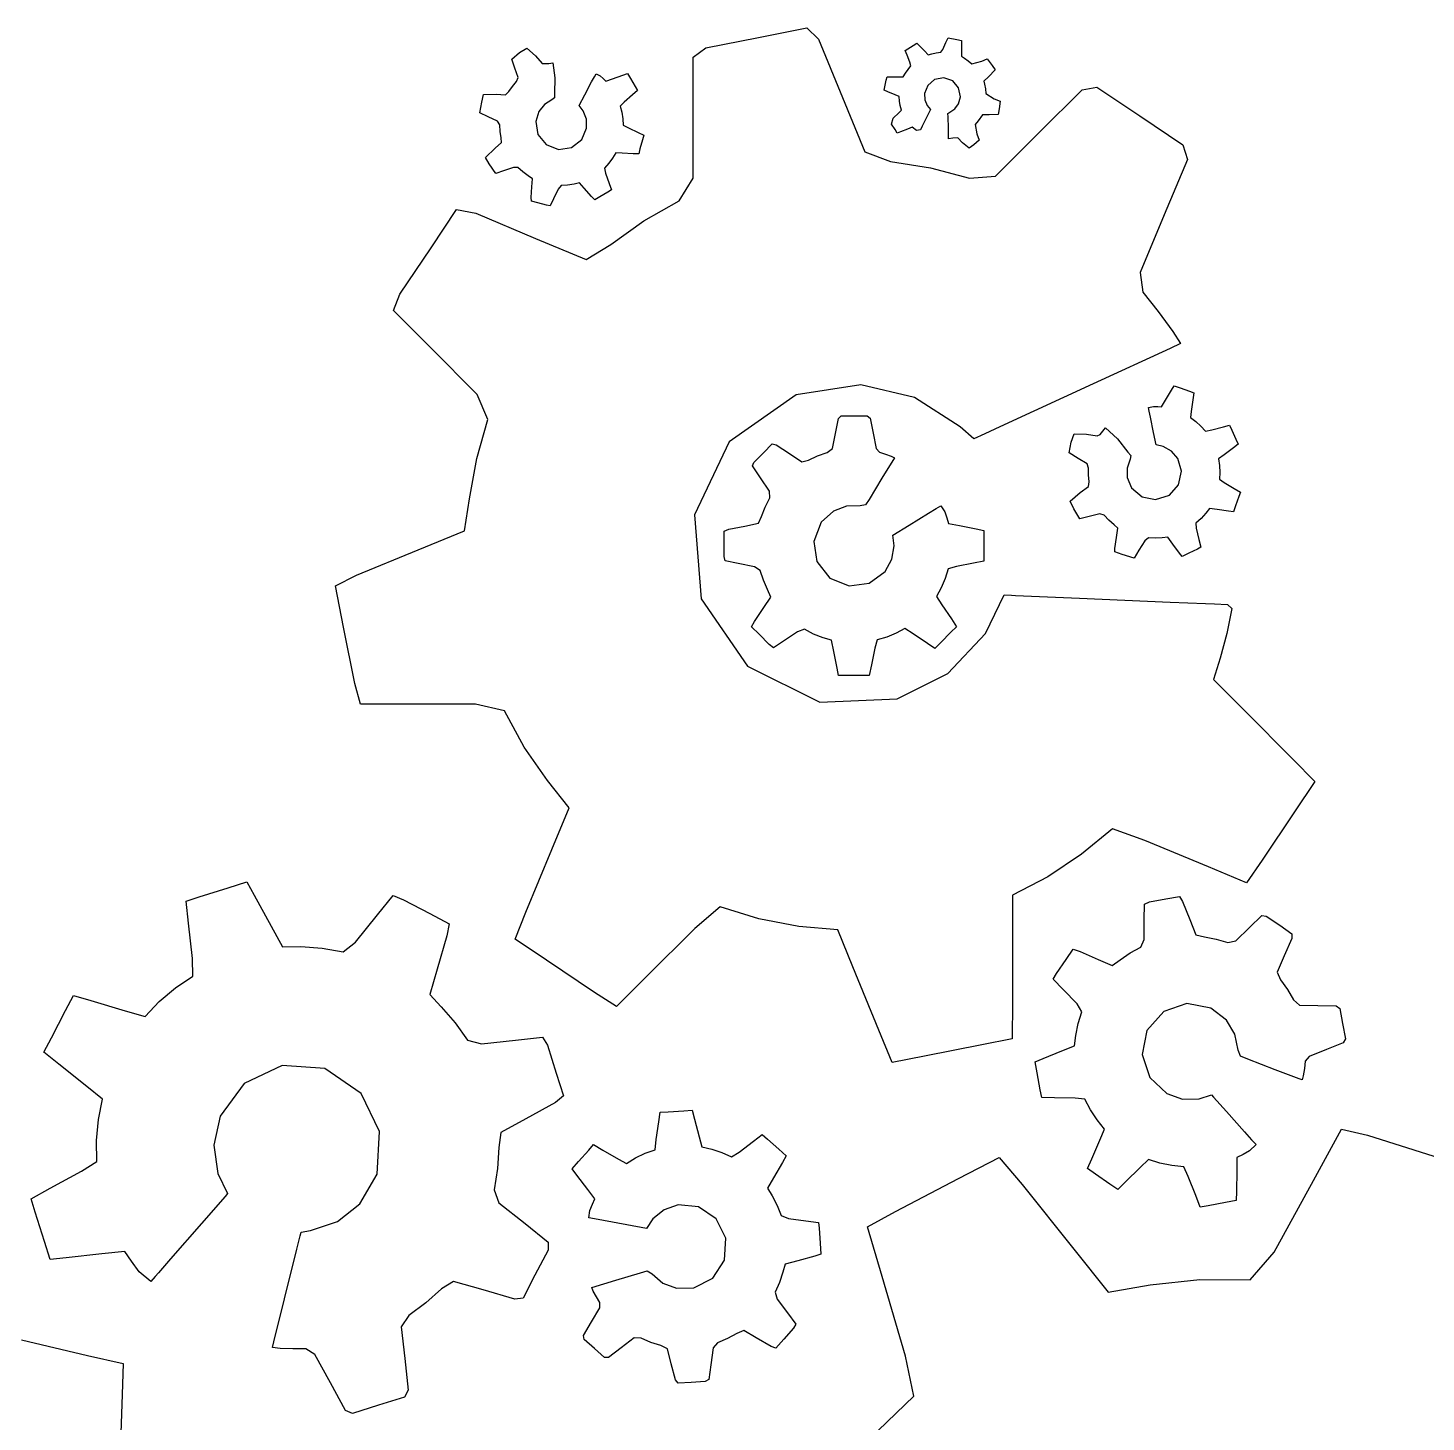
# Model space of a CAD drawing. Header units: metres. Extents: x 300 to 1036, y 0 to 304.
# Drawn here: x 599.19 to 610.06, y 218.82 to 229.66 of the extents above; entities that cross this region are included whole.
import ezdxf

# ---------------------------------------------------------------- set-up
doc = ezdxf.new("R2010")
doc.units = ezdxf.units.M

msp = doc.modelspace()

# ---------------------------------------------------------------- linework, layer by layer
at = {"layer": 'COMPONENT0'}
for p, q in [((604.459, 229.508), (604.871, 229.589)), ((604.871, 229.589), (605.247, 229.663)), ((605.247, 229.663), (605.337, 229.575)), ((606.328, 229.549), (606.345, 229.587)), ((606.345, 229.587), (606.413, 229.574)), ((602.95, 229.421), (603.011, 229.472)), ((603.011, 229.472), (603.067, 229.505)), ((603.067, 229.505), (603.135, 229.446)), ((604.363, 229.435), (604.459, 229.508)), ((605.337, 229.575), (605.523, 229.123)), ((606.012, 229.487), (606.074, 229.527)), ((606.026, 229.452), (606.012, 229.487)), ((606.074, 229.527), (606.102, 229.545)), ((606.102, 229.545), (606.12, 229.527)), ((606.12, 229.527), (606.161, 229.484)), ((606.161, 229.484), (606.189, 229.455)), ((606.218, 229.463), (606.253, 229.47)), ((606.253, 229.47), (606.289, 229.474)), ((606.289, 229.474), (606.305, 229.495)), ((606.305, 229.495), (606.328, 229.549)), ((606.413, 229.574), (606.449, 229.566)), ((606.449, 229.487), (606.448, 229.443)), ((606.449, 229.566), (606.449, 229.487)), ((602.975, 229.35), (602.95, 229.421)), ((603.135, 229.446), (603.186, 229.388)), ((603.186, 229.388), (603.24, 229.387)), ((603.24, 229.387), (603.27, 229.392)), ((603.27, 229.392), (603.286, 229.275)), ((604.363, 228.993), (604.363, 229.435)), ((606.047, 229.396), (606.026, 229.452)), ((606.033, 229.341), (606.056, 229.368)), ((606.056, 229.368), (606.047, 229.396)), ((606.189, 229.455), (606.218, 229.463)), ((606.448, 229.443), (606.472, 229.427)), ((606.472, 229.427), (606.502, 229.408)), ((606.502, 229.408), (606.529, 229.385)), ((606.529, 229.385), (606.607, 229.406)), ((606.607, 229.406), (606.65, 229.423)), ((606.65, 229.423), (606.688, 229.371)), ((606.688, 229.371), (606.71, 229.337)), ((603, 229.278), (602.975, 229.35)), ((602.988, 229.247), (603, 229.278)), ((603.286, 229.275), (603.284, 229.153)), ((603.572, 229.243), (603.593, 229.282)), ((603.593, 229.282), (603.606, 229.306)), ((603.606, 229.306), (603.638, 229.29)), ((603.638, 229.29), (603.662, 229.269)), ((603.662, 229.269), (603.683, 229.25)), ((603.683, 229.25), (603.735, 229.268)), ((603.735, 229.268), (603.815, 229.296)), ((603.815, 229.296), (603.852, 229.308)), ((603.852, 229.308), (603.875, 229.269)), ((603.875, 229.269), (603.911, 229.207)), ((605.853, 229.206), (605.864, 229.256)), ((605.864, 229.256), (605.871, 229.284)), ((605.871, 229.284), (605.901, 229.284)), ((605.901, 229.284), (605.961, 229.282)), ((605.961, 229.282), (605.996, 229.282)), ((605.996, 229.282), (606.013, 229.312)), ((606.013, 229.312), (606.033, 229.341)), ((606.24, 229.262), (606.186, 229.216)), ((606.311, 229.276), (606.24, 229.262)), ((606.381, 229.252), (606.311, 229.276)), ((606.427, 229.198), (606.381, 229.252)), ((606.659, 229.283), (606.624, 229.25)), ((606.71, 229.337), (606.659, 229.283)), ((602.717, 229.087), (602.732, 229.146)), ((602.732, 229.146), (602.829, 229.149)), ((602.829, 229.149), (602.903, 229.144)), ((602.903, 229.144), (602.927, 229.168)), ((602.927, 229.168), (602.956, 229.209)), ((602.956, 229.209), (602.988, 229.247)), ((603.284, 229.153), (603.283, 229.12)), ((603.475, 229.061), (603.519, 229.144)), ((603.519, 229.144), (603.572, 229.243)), ((603.89, 229.143), (603.826, 229.086)), ((603.928, 229.177), (603.89, 229.143)), ((603.911, 229.207), (603.928, 229.177)), ((605.848, 229.179), (605.853, 229.206)), ((605.877, 229.166), (605.848, 229.179)), ((605.932, 229.142), (605.877, 229.166)), ((606.186, 229.216), (606.162, 229.153)), ((606.162, 229.153), (606.164, 229.103)), ((606.442, 229.128), (606.427, 229.198)), ((606.624, 229.25), (606.627, 229.225)), ((606.627, 229.225), (606.635, 229.19)), ((606.635, 229.19), (606.639, 229.154)), ((606.639, 229.154), (606.704, 229.113)), ((607.052, 228.849), (607.387, 229.183)), ((607.387, 229.183), (607.502, 229.202)), ((607.502, 229.202), (607.835, 228.979)), ((602.703, 229.003), (602.717, 229.087)), ((603.205, 229.067), (603.162, 229.014)), ((603.262, 229.103), (603.205, 229.067)), ((603.283, 229.12), (603.262, 229.103)), ((603.507, 229.019), (603.475, 229.061)), ((603.826, 229.086), (603.795, 229.056)), ((603.795, 229.056), (603.807, 229.007)), ((605.523, 229.123), (605.698, 228.699)), ((605.963, 229.129), (605.932, 229.142)), ((605.966, 229.094), (605.963, 229.129)), ((605.972, 229.059), (605.966, 229.094)), ((605.982, 229.025), (605.972, 229.059)), ((606.164, 229.103), (606.183, 229.059)), ((606.183, 229.059), (606.208, 229.03)), ((606.344, 228.997), (606.398, 229.034)), ((606.398, 229.034), (606.427, 229.073)), ((606.427, 229.073), (606.442, 229.128)), ((606.704, 229.113), (606.749, 229.093)), ((606.749, 229.093), (606.742, 229.033)), ((602.767, 228.972), (602.703, 229.003)), ((602.839, 228.938), (602.767, 228.972)), ((602.857, 228.91), (602.839, 228.938)), ((603.162, 229.014), (603.137, 228.936)), ((603.137, 228.936), (603.154, 228.835)), ((603.532, 228.955), (603.507, 229.019)), ((603.533, 228.885), (603.532, 228.955)), ((603.807, 229.007), (603.814, 228.957)), ((603.814, 228.957), (603.816, 228.908)), ((604.362, 228.495), (604.363, 228.993)), ((605.904, 228.916), (605.918, 228.961)), ((605.918, 228.961), (605.961, 229.003)), ((605.961, 229.003), (605.982, 229.025)), ((606.179, 228.971), (606.144, 228.899)), ((606.208, 229.03), (606.179, 228.971)), ((606.345, 228.971), (606.344, 228.997)), ((606.347, 228.885), (606.345, 228.971)), ((606.578, 228.94), (606.556, 228.913)), ((606.613, 228.988), (606.578, 228.94)), ((606.665, 228.987), (606.613, 228.988)), ((606.733, 228.991), (606.665, 228.987)), ((606.742, 229.033), (606.733, 228.991)), ((607.835, 228.979), (608.172, 228.753)), ((602.86, 228.859), (602.857, 228.91)), ((602.869, 228.809), (602.86, 228.859)), ((603.154, 228.835), (603.217, 228.757)), ((603.495, 228.796), (603.533, 228.885)), ((603.816, 228.908), (603.859, 228.887)), ((603.859, 228.887), (603.935, 228.85)), ((603.935, 228.85), (603.977, 228.83)), ((603.977, 228.83), (603.967, 228.792)), ((605.932, 228.873), (605.904, 228.916)), ((605.949, 228.846), (605.932, 228.873)), ((605.974, 228.855), (605.949, 228.846)), ((606.03, 228.877), (605.974, 228.855)), ((606.066, 228.892), (606.03, 228.877)), ((606.099, 228.865), (606.066, 228.892)), ((606.131, 228.872), (606.099, 228.865)), ((606.144, 228.899), (606.131, 228.872)), ((606.348, 228.801), (606.347, 228.885)), ((606.556, 228.913), (606.568, 228.841)), ((606.568, 228.841), (606.587, 228.791)), ((606.714, 228.511), (607.052, 228.849)), ((602.746, 228.655), (602.821, 228.728)), ((602.821, 228.728), (602.872, 228.773)), ((602.872, 228.773), (602.869, 228.809)), ((603.217, 228.757), (603.315, 228.719)), ((603.315, 228.719), (603.416, 228.734)), ((603.416, 228.734), (603.495, 228.796)), ((603.948, 228.722), (603.938, 228.683)), ((603.967, 228.792), (603.948, 228.722)), ((606.382, 228.807), (606.348, 228.801)), ((606.42, 228.808), (606.382, 228.807)), ((606.458, 228.769), (606.42, 228.808)), ((606.508, 228.729), (606.458, 228.769)), ((606.546, 228.754), (606.508, 228.729)), ((606.587, 228.791), (606.546, 228.754)), ((608.172, 228.753), (608.206, 228.641)), ((602.775, 228.606), (602.746, 228.655)), ((602.826, 228.53), (602.775, 228.606)), ((603.705, 228.611), (603.671, 228.574)), ((603.735, 228.651), (603.705, 228.611)), ((603.76, 228.693), (603.735, 228.651)), ((603.81, 228.69), (603.76, 228.693)), ((603.895, 228.685), (603.81, 228.69)), ((603.938, 228.683), (603.895, 228.685)), ((605.698, 228.699), (605.898, 228.624)), ((605.898, 228.624), (606.209, 228.576)), ((608.206, 228.641), (608.026, 228.21)), ((602.887, 228.551), (602.826, 228.53)), ((602.964, 228.578), (602.887, 228.551)), ((602.999, 228.577), (602.964, 228.578)), ((603.036, 228.543), (602.999, 228.577)), ((603.078, 228.513), (603.036, 228.543)), ((603.111, 228.491), (603.078, 228.513)), ((603.107, 228.428), (603.111, 228.491)), ((603.671, 228.574), (603.681, 228.534)), ((603.681, 228.534), (603.709, 228.454)), ((604.254, 228.32), (604.362, 228.495)), ((606.209, 228.576), (606.511, 228.496)), ((606.511, 228.496), (606.714, 228.511)), ((603.102, 228.345), (603.107, 228.428)), ((603.311, 228.409), (603.275, 228.333)), ((603.334, 228.438), (603.311, 228.409)), ((603.385, 228.44), (603.334, 228.438)), ((603.435, 228.448), (603.385, 228.44)), ((603.478, 228.458), (603.435, 228.448)), ((603.515, 228.416), (603.478, 228.458)), ((603.571, 228.353), (603.515, 228.416)), ((603.698, 228.387), (603.636, 228.35)), ((603.726, 228.404), (603.698, 228.387)), ((603.709, 228.454), (603.726, 228.404)), ((603.103, 228.316), (603.102, 228.345)), ((603.153, 228.303), (603.103, 228.316)), ((603.222, 228.285), (603.153, 228.303)), ((603.249, 228.28), (603.222, 228.285)), ((603.275, 228.333), (603.249, 228.28)), ((603.596, 228.326), (603.571, 228.353)), ((603.636, 228.35), (603.596, 228.326)), ((603.978, 228.163), (604.254, 228.32)), ((602.323, 227.954), (602.522, 228.251)), ((602.522, 228.251), (602.67, 228.222)), ((602.67, 228.222), (603.136, 228.027)), ((608.026, 228.21), (607.839, 227.762)), ((603.722, 227.98), (603.978, 228.163)), ((602.081, 227.594), (602.323, 227.954)), ((603.136, 228.027), (603.53, 227.863)), ((603.53, 227.863), (603.722, 227.98)), ((607.839, 227.762), (607.859, 227.608)), ((602.031, 227.465), (602.081, 227.594)), ((607.859, 227.608), (607.98, 227.459)), ((602.32, 227.175), (602.031, 227.465)), ((607.98, 227.459), (608.092, 227.302)), ((608.092, 227.302), (608.152, 227.208)), ((608.152, 227.208), (608.073, 227.171)), ((602.681, 226.813), (602.32, 227.175)), ((608.073, 227.171), (607.473, 226.895)), ((605.667, 226.888), (605.163, 226.811)), ((606.084, 226.79), (605.667, 226.888)), ((607.473, 226.895), (606.782, 226.577)), ((608.083, 226.846), (608.104, 226.88)), ((608.104, 226.88), (608.15, 226.864)), ((608.15, 226.864), (608.223, 226.838)), ((602.765, 226.618), (602.681, 226.813)), ((605.163, 226.811), (604.643, 226.445)), ((606.439, 226.562), (606.084, 226.79)), ((608.005, 226.717), (608.035, 226.768)), ((608.035, 226.768), (608.083, 226.846)), ((608.223, 226.838), (608.257, 226.825)), ((608.248, 226.771), (608.235, 226.68)), ((608.257, 226.825), (608.248, 226.771)), ((605.492, 226.627), (605.513, 226.647)), ((605.513, 226.647), (605.614, 226.647)), ((605.614, 226.647), (605.716, 226.647)), ((605.716, 226.647), (605.739, 226.628)), ((607.904, 226.711), (607.942, 226.72)), ((607.909, 226.682), (607.904, 226.711)), ((607.919, 226.636), (607.909, 226.682)), ((607.942, 226.72), (607.975, 226.719)), ((607.975, 226.719), (608.005, 226.717)), ((608.235, 226.68), (608.23, 226.635)), ((602.678, 226.315), (602.765, 226.618)), ((605.469, 226.51), (605.492, 226.627)), ((605.739, 226.628), (605.761, 226.513)), ((606.544, 226.467), (606.439, 226.562)), ((606.782, 226.577), (606.597, 226.491)), ((607.548, 226.528), (607.569, 226.553)), ((607.569, 226.553), (607.662, 226.467)), ((607.943, 226.518), (607.919, 226.636)), ((608.23, 226.635), (608.273, 226.603)), ((608.273, 226.603), (608.312, 226.567)), ((608.312, 226.567), (608.348, 226.527)), ((608.348, 226.527), (608.397, 226.539)), ((608.397, 226.539), (608.486, 226.561)), ((608.486, 226.561), (608.533, 226.573)), ((608.533, 226.573), (608.551, 226.535)), ((608.551, 226.535), (608.584, 226.465)), ((604.643, 226.445), (604.373, 225.877)), ((604.909, 226.36), (604.977, 226.428)), ((604.977, 226.428), (605.008, 226.422)), ((605.445, 226.392), (605.469, 226.51)), ((605.761, 226.513), (605.785, 226.393)), ((606.573, 226.48), (606.544, 226.467)), ((606.597, 226.491), (606.573, 226.48)), ((607.286, 226.358), (607.302, 226.441)), ((607.302, 226.441), (607.326, 226.506)), ((607.326, 226.506), (607.422, 226.504)), ((607.422, 226.504), (607.504, 226.492)), ((607.504, 226.492), (607.528, 226.501)), ((607.528, 226.501), (607.548, 226.528)), ((607.662, 226.467), (607.744, 226.365)), ((607.963, 226.42), (607.943, 226.518)), ((608.602, 226.426), (608.564, 226.398)), ((608.584, 226.465), (608.602, 226.426)), ((602.623, 226.002), (602.678, 226.315)), ((604.834, 226.285), (604.909, 226.36)), ((605.008, 226.422), (605.11, 226.354)), ((605.11, 226.354), (605.206, 226.289)), ((605.258, 226.302), (605.33, 226.335)), ((605.33, 226.335), (605.405, 226.361)), ((605.405, 226.361), (605.445, 226.392)), ((605.785, 226.393), (605.811, 226.363)), ((605.811, 226.363), (605.857, 226.349)), ((605.928, 226.321), (605.83, 226.161)), ((605.857, 226.349), (605.902, 226.332)), ((605.902, 226.332), (605.928, 226.321)), ((607.356, 226.316), (607.286, 226.358)), ((607.426, 226.274), (607.356, 226.316)), ((607.744, 226.365), (607.765, 226.338)), ((607.765, 226.338), (607.76, 226.309)), ((608.019, 226.408), (607.963, 226.42)), ((608.082, 226.372), (608.019, 226.408)), ((608.131, 226.315), (608.082, 226.372)), ((608.161, 226.216), (608.131, 226.315)), ((608.491, 226.344), (608.449, 226.313)), ((608.564, 226.398), (608.491, 226.344)), ((604.824, 226.257), (604.834, 226.285)), ((604.886, 226.164), (604.824, 226.257)), ((605.206, 226.289), (605.258, 226.302)), ((607.437, 226.241), (607.426, 226.274)), ((607.436, 226.188), (607.437, 226.241)), ((607.76, 226.309), (607.737, 226.241)), ((607.737, 226.241), (607.738, 226.168)), ((608.138, 226.111), (608.161, 226.216)), ((608.449, 226.313), (608.457, 226.261)), ((608.457, 226.261), (608.459, 226.207)), ((608.459, 226.207), (608.457, 226.154)), ((604.955, 226.06), (604.886, 226.164)), ((605.83, 226.161), (605.73, 225.997)), ((607.373, 226.051), (607.437, 226.098)), ((607.441, 226.134), (607.436, 226.188)), ((607.437, 226.098), (607.441, 226.134)), ((607.738, 226.168), (607.772, 226.087)), ((608.066, 226.03), (608.138, 226.111)), ((608.457, 226.154), (608.493, 226.128)), ((608.493, 226.128), (608.57, 226.081)), ((602.584, 225.753), (602.623, 226.002)), ((604.921, 225.937), (604.957, 226.008)), ((604.957, 226.008), (604.955, 226.06)), ((605.73, 225.997), (605.703, 225.954)), ((607.295, 225.983), (607.373, 226.051)), ((607.772, 226.087), (607.854, 226.016)), ((607.854, 226.016), (607.959, 225.995)), ((607.959, 225.995), (608.066, 226.03)), ((608.57, 226.081), (608.619, 226.052)), ((608.607, 226.019), (608.581, 225.946)), ((608.619, 226.052), (608.607, 226.019)), ((604.893, 225.863), (604.921, 225.937)), ((605.453, 225.906), (605.358, 225.82)), ((605.554, 225.944), (605.453, 225.906)), ((605.66, 225.946), (605.554, 225.944)), ((605.703, 225.954), (605.66, 225.946)), ((606.041, 225.797), (606.192, 225.889)), ((606.192, 225.889), (606.252, 225.925)), ((606.252, 225.925), (606.288, 225.948)), ((606.288, 225.948), (606.319, 225.9)), ((606.319, 225.9), (606.335, 225.853)), ((607.323, 225.924), (607.295, 225.983)), ((607.369, 225.846), (607.323, 225.924)), ((607.526, 225.885), (607.443, 225.864)), ((607.559, 225.874), (607.526, 225.885)), ((608.349, 225.89), (608.314, 225.849)), ((608.377, 225.927), (608.349, 225.89)), ((608.437, 225.918), (608.377, 225.927)), ((608.526, 225.905), (608.437, 225.918)), ((608.564, 225.9), (608.526, 225.905)), ((608.581, 225.946), (608.564, 225.9)), ((604.373, 225.877), (604.423, 225.224)), ((604.639, 225.766), (604.764, 225.79)), ((604.764, 225.79), (604.87, 225.811)), ((604.87, 225.811), (604.893, 225.863)), ((605.358, 225.82), (605.301, 225.67)), ((605.915, 225.72), (606.041, 225.797)), ((606.335, 225.853), (606.348, 225.81)), ((606.348, 225.81), (606.433, 225.793)), ((606.433, 225.793), (606.564, 225.767)), ((607.443, 225.864), (607.369, 225.846)), ((607.596, 225.835), (607.559, 225.874)), ((607.637, 225.8), (607.596, 225.835)), ((607.665, 225.773), (607.637, 225.8)), ((607.654, 225.701), (607.665, 225.773)), ((608.314, 225.849), (608.273, 225.812)), ((608.273, 225.812), (608.274, 225.773)), ((608.274, 225.773), (608.296, 225.686)), ((602.223, 225.604), (602.584, 225.753)), ((604.604, 225.751), (604.639, 225.766)), ((604.604, 225.662), (604.604, 225.751)), ((605.301, 225.67), (605.324, 225.514)), ((605.926, 225.637), (605.915, 225.72)), ((606.564, 225.767), (606.623, 225.754)), ((606.623, 225.754), (606.623, 225.683)), ((606.623, 225.683), (606.623, 225.569)), ((607.641, 225.615), (607.654, 225.701)), ((607.874, 225.675), (607.829, 225.601)), ((607.903, 225.697), (607.874, 225.675)), ((607.957, 225.696), (607.903, 225.697)), ((608.011, 225.699), (607.957, 225.696)), ((608.054, 225.703), (608.011, 225.699)), ((608.093, 225.649), (608.054, 225.703)), ((608.296, 225.686), (608.311, 225.625)), ((601.744, 225.408), (602.223, 225.604)), ((604.604, 225.552), (604.604, 225.662)), ((605.908, 225.531), (605.926, 225.637)), ((606.623, 225.569), (606.623, 225.516)), ((607.642, 225.59), (607.641, 225.615)), ((607.699, 225.569), (607.642, 225.59)), ((607.793, 225.541), (607.699, 225.569)), ((607.829, 225.601), (607.793, 225.541)), ((608.146, 225.578), (608.093, 225.649)), ((608.166, 225.554), (608.146, 225.578)), ((608.217, 225.578), (608.166, 225.554)), ((608.286, 225.61), (608.217, 225.578)), ((608.311, 225.625), (608.286, 225.61)), ((604.611, 225.518), (604.604, 225.552)), ((604.712, 225.498), (604.611, 225.518)), ((604.838, 225.473), (604.712, 225.498)), ((604.883, 225.444), (604.838, 225.473)), ((605.324, 225.514), (605.426, 225.384)), ((605.854, 225.435), (605.908, 225.531)), ((606.345, 225.457), (606.323, 225.382)), ((606.411, 225.474), (606.345, 225.457)), ((606.543, 225.5), (606.411, 225.474)), ((606.623, 225.516), (606.543, 225.5)), ((601.58, 225.324), (601.744, 225.408)), ((604.908, 225.368), (604.883, 225.444)), ((604.94, 225.295), (604.908, 225.368)), ((605.426, 225.384), (605.574, 225.325)), ((605.574, 225.325), (605.731, 225.345)), ((605.731, 225.345), (605.854, 225.435)), ((606.323, 225.382), (606.292, 225.309)), ((601.643, 225.003), (601.58, 225.324)), ((604.912, 225.156), (604.967, 225.237)), ((604.967, 225.237), (604.94, 225.295)), ((606.292, 225.309), (606.255, 225.241)), ((606.255, 225.241), (606.297, 225.178)), ((606.636, 224.955), (606.782, 225.254)), ((606.782, 225.254), (606.837, 225.252)), ((606.837, 225.252), (606.868, 225.25)), ((606.868, 225.25), (607.368, 225.229)), ((607.368, 225.229), (608.072, 225.199)), ((604.423, 225.224), (604.784, 224.699)), ((604.839, 225.048), (604.912, 225.156)), ((606.297, 225.178), (606.371, 225.067)), ((608.072, 225.199), (608.347, 225.187)), ((608.347, 225.187), (608.416, 225.184)), ((608.416, 225.184), (608.517, 225.18)), ((608.553, 225.148), (608.513, 224.954)), ((608.517, 225.18), (608.553, 225.148)), ((604.816, 225.007), (604.839, 225.048)), ((606.371, 225.067), (606.411, 225.007)), ((601.729, 224.566), (601.643, 225.003)), ((604.874, 224.949), (604.816, 225.007)), ((604.954, 224.869), (604.874, 224.949)), ((605.173, 224.967), (605.064, 224.894)), ((605.227, 224.988), (605.173, 224.967)), ((605.299, 224.95), (605.227, 224.988)), ((605.373, 224.921), (605.299, 224.95)), ((605.438, 224.901), (605.373, 224.921)), ((605.792, 224.904), (605.774, 224.841)), ((605.868, 224.926), (605.792, 224.904)), ((605.941, 224.957), (605.868, 224.926)), ((606.009, 224.994), (605.941, 224.957)), ((606.073, 224.951), (606.009, 224.994)), ((606.184, 224.876), (606.073, 224.951)), ((606.367, 224.964), (606.287, 224.883)), ((606.343, 224.644), (606.636, 224.955)), ((606.411, 225.007), (606.367, 224.964)), ((608.513, 224.954), (608.461, 224.763)), ((604.986, 224.842), (604.954, 224.869)), ((605.064, 224.894), (604.986, 224.842)), ((605.455, 224.814), (605.438, 224.901)), ((605.481, 224.684), (605.455, 224.814)), ((605.774, 224.841), (605.748, 224.71)), ((606.241, 224.838), (606.184, 224.876)), ((606.287, 224.883), (606.241, 224.838)), ((604.784, 224.699), (605.347, 224.421)), ((605.493, 224.628), (605.481, 224.684)), ((605.748, 224.71), (605.732, 224.628)), ((608.461, 224.763), (608.409, 224.596)), ((605.567, 224.628), (605.493, 224.628)), ((605.68, 224.628), (605.567, 224.628)), ((605.732, 224.628), (605.68, 224.628)), ((605.949, 224.447), (606.343, 224.644)), ((608.409, 224.596), (608.653, 224.352)), ((601.775, 224.405), (601.729, 224.566)), ((602.146, 224.405), (601.775, 224.405)), ((602.668, 224.404), (602.146, 224.405)), ((602.894, 224.353), (602.668, 224.404)), ((605.347, 224.421), (605.949, 224.447)), ((603.047, 224.071), (602.894, 224.353)), ((608.653, 224.352), (609.03, 223.974)), ((603.228, 223.81), (603.047, 224.071)), ((609.03, 223.974), (609.197, 223.802)), ((603.398, 223.599), (603.228, 223.81)), ((609.197, 223.802), (609.039, 223.567)), ((603.262, 223.274), (603.398, 223.599)), ((609.039, 223.567), (608.787, 223.191)), ((607.623, 223.436), (607.382, 223.237)), ((607.876, 223.345), (607.623, 223.436)), ((603.06, 222.788), (603.262, 223.274)), ((608.37, 223.139), (607.876, 223.345)), ((607.382, 223.237), (607.12, 223.063)), ((608.787, 223.191), (608.667, 223.016)), ((607.12, 223.063), (606.846, 222.919)), ((608.667, 223.016), (608.37, 223.139)), ((600.519, 222.906), (600.744, 222.977)), ((600.744, 222.977), (600.889, 223.023)), ((600.889, 223.023), (600.948, 222.92)), ((600.418, 222.872), (600.519, 222.906)), ((600.437, 222.701), (600.418, 222.872)), ((600.948, 222.92), (601.08, 222.679)), ((601.906, 222.766), (602.027, 222.917)), ((602.027, 222.917), (602.108, 222.883)), ((602.108, 222.883), (602.314, 222.776)), ((606.846, 222.919), (606.845, 222.621)), ((607.871, 222.728), (607.873, 222.85)), ((607.873, 222.85), (607.911, 222.867)), ((607.911, 222.867), (608.039, 222.89)), ((608.039, 222.89), (608.145, 222.909)), ((608.145, 222.909), (608.169, 222.871)), ((608.169, 222.871), (608.225, 222.731)), ((601.735, 222.553), (601.906, 222.766)), ((602.314, 222.776), (602.465, 222.697)), ((602.977, 222.578), (603.06, 222.788)), ((604.573, 222.828), (604.375, 222.661)), ((604.873, 222.736), (604.573, 222.828)), ((605.184, 222.676), (604.873, 222.736)), ((607.869, 222.574), (607.871, 222.728)), ((608.225, 222.731), (608.272, 222.611)), ((608.689, 222.669), (608.785, 222.762)), ((608.785, 222.762), (608.82, 222.756)), ((608.82, 222.756), (608.924, 222.685)), ((600.467, 222.426), (600.437, 222.701)), ((601.08, 222.679), (601.168, 222.518)), ((602.465, 222.697), (602.446, 222.603)), ((604.375, 222.661), (604, 222.287)), ((605.487, 222.649), (605.184, 222.676)), ((605.604, 222.363), (605.487, 222.649)), ((606.845, 222.621), (606.845, 222.087)), ((608.582, 222.565), (608.689, 222.669)), ((608.924, 222.685), (609.018, 222.619)), ((609.018, 222.619), (609.018, 222.582)), ((601.168, 222.518), (601.31, 222.519)), ((601.31, 222.519), (601.475, 222.507)), ((601.64, 222.478), (601.735, 222.553)), ((602.446, 222.603), (602.37, 222.343)), ((603.22, 222.415), (602.977, 222.578)), ((607.761, 222.471), (607.844, 222.515)), ((607.844, 222.515), (607.869, 222.574)), ((608.272, 222.611), (608.338, 222.595)), ((608.338, 222.595), (608.431, 222.578)), ((608.431, 222.578), (608.522, 222.552)), ((608.522, 222.552), (608.582, 222.565)), ((609.018, 222.582), (608.96, 222.447)), ((600.471, 222.29), (600.467, 222.426)), ((601.475, 222.507), (601.64, 222.478)), ((603.595, 222.163), (603.22, 222.415)), ((607.187, 222.309), (607.263, 222.419)), ((607.263, 222.419), (607.318, 222.499)), ((607.318, 222.499), (607.371, 222.481)), ((607.371, 222.481), (607.513, 222.42)), ((607.513, 222.42), (607.621, 222.373)), ((607.621, 222.373), (607.683, 222.417)), ((607.683, 222.417), (607.761, 222.471)), ((608.96, 222.447), (608.905, 222.321)), ((602.37, 222.343), (602.313, 222.147)), ((605.807, 221.87), (605.604, 222.363)), ((607.162, 222.265), (607.187, 222.309)), ((608.905, 222.321), (608.931, 222.262)), ((600.209, 222.091), (600.335, 222.198)), ((600.335, 222.198), (600.471, 222.29)), ((604, 222.287), (603.766, 222.053)), ((607.24, 222.185), (607.162, 222.265)), ((607.349, 222.073), (607.24, 222.185)), ((608.931, 222.262), (608.986, 222.185)), ((608.986, 222.185), (609.032, 222.104)), ((599.479, 222.022), (599.541, 222.139)), ((599.541, 222.139), (599.677, 222.099)), ((599.677, 222.099), (599.944, 222.021)), ((600.099, 221.976), (600.209, 222.091)), ((602.313, 222.147), (602.401, 222.05)), ((603.766, 222.053), (603.595, 222.163)), ((606.845, 222.087), (606.844, 221.802)), ((608.201, 222.076), (608.022, 222.015)), ((608.388, 222.041), (608.201, 222.076)), ((609.032, 222.104), (609.078, 222.063)), ((599.37, 221.811), (599.479, 222.022)), ((599.944, 222.021), (600.099, 221.976)), ((602.401, 222.05), (602.511, 221.926)), ((607.385, 222.013), (607.349, 222.073)), ((607.357, 221.922), (607.385, 222.013)), ((608.022, 222.015), (607.892, 221.867)), ((608.51, 221.948), (608.388, 222.041)), ((609.078, 222.063), (609.222, 222.061)), ((609.222, 222.061), (609.363, 222.059)), ((609.363, 222.059), (609.391, 222.039)), ((609.391, 222.039), (609.413, 221.92)), ((602.511, 221.926), (602.607, 221.791)), ((605.911, 221.618), (605.807, 221.87)), ((607.338, 221.828), (607.357, 221.922)), ((607.892, 221.867), (607.855, 221.68)), ((608.576, 221.839), (608.51, 221.948)), ((609.413, 221.92), (609.435, 221.801)), ((599.311, 221.698), (599.37, 221.811)), ((602.607, 221.791), (602.714, 221.762)), ((602.714, 221.762), (602.979, 221.791)), ((602.979, 221.791), (603.191, 221.815)), ((603.191, 221.815), (603.228, 221.752)), ((603.228, 221.752), (603.296, 221.536)), ((606.606, 221.755), (606.16, 221.667)), ((606.844, 221.802), (606.606, 221.755)), ((607.23, 221.709), (607.328, 221.747)), ((607.328, 221.747), (607.338, 221.828)), ((608.602, 221.714), (608.576, 221.839)), ((609.418, 221.77), (609.288, 221.718)), ((609.435, 221.801), (609.418, 221.77)), ((599.427, 221.605), (599.311, 221.698)), ((606.16, 221.667), (605.911, 221.618)), ((607.021, 221.624), (607.084, 221.65)), ((607.084, 221.65), (607.23, 221.709)), ((607.855, 221.68), (607.913, 221.501)), ((608.62, 221.666), (608.602, 221.714)), ((608.677, 221.644), (608.62, 221.666)), ((608.89, 221.562), (608.677, 221.644)), ((609.153, 221.665), (609.123, 221.628)), ((609.288, 221.718), (609.153, 221.665)), ((599.645, 221.431), (599.427, 221.605)), ((601.165, 221.594), (600.868, 221.454)), ((601.497, 221.57), (601.165, 221.594)), ((601.78, 221.377), (601.497, 221.57)), ((603.296, 221.536), (603.352, 221.358)), ((607.037, 221.538), (607.021, 221.624)), ((607.061, 221.405), (607.037, 221.538)), ((609.075, 221.491), (608.89, 221.562)), ((609.117, 221.571), (609.107, 221.514)), ((609.123, 221.628), (609.117, 221.571)), ((599.766, 221.334), (599.645, 221.431)), ((600.868, 221.454), (600.682, 221.2)), ((607.913, 221.501), (608.045, 221.377)), ((609.099, 221.482), (609.075, 221.491)), ((609.107, 221.514), (609.099, 221.482)), ((599.735, 221.175), (599.766, 221.334)), ((601.923, 221.082), (601.78, 221.377)), ((603.352, 221.358), (603.292, 221.307)), ((607.073, 221.345), (607.061, 221.405)), ((607.173, 221.343), (607.073, 221.345)), ((607.332, 221.341), (607.173, 221.343)), ((607.409, 221.334), (607.332, 221.341)), ((607.452, 221.25), (607.409, 221.334)), ((608.045, 221.377), (608.169, 221.334)), ((608.169, 221.334), (608.298, 221.336)), ((608.298, 221.336), (608.393, 221.367)), ((608.393, 221.367), (608.41, 221.348)), ((608.41, 221.348), (608.51, 221.236)), ((603.292, 221.307), (603.06, 221.18)), ((604.094, 221.157), (604.104, 221.231)), ((604.104, 221.231), (604.168, 221.235)), ((604.168, 221.235), (604.288, 221.242)), ((604.288, 221.242), (604.354, 221.246)), ((604.354, 221.246), (604.373, 221.177)), ((607.504, 221.171), (607.452, 221.25)), ((608.51, 221.236), (608.651, 221.078)), ((599.721, 221.011), (599.735, 221.175)), ((600.682, 221.2), (600.634, 220.976)), ((603.06, 221.18), (602.865, 221.073)), ((604.075, 221.018), (604.094, 221.157)), ((604.373, 221.177), (604.408, 221.041)), ((607.562, 221.1), (607.504, 221.171)), ((607.525, 221.015), (607.562, 221.1)), ((609.188, 220.701), (609.406, 221.099)), ((609.406, 221.099), (609.606, 221.053)), ((599.724, 220.848), (599.721, 221.011)), ((601.903, 220.75), (601.923, 221.082)), ((602.865, 221.073), (602.85, 220.957)), ((604.065, 220.94), (604.075, 221.018)), ((604.408, 221.041), (604.429, 220.963)), ((604.719, 220.92), (604.83, 221.005)), ((604.83, 221.005), (604.899, 221.058)), ((604.899, 221.058), (604.94, 221.023)), ((604.94, 221.023), (605.028, 220.944)), ((607.462, 220.868), (607.525, 221.015)), ((608.651, 221.078), (608.706, 221.017)), ((608.706, 221.017), (608.74, 220.979)), ((609.606, 221.053), (610.124, 220.89)), ((600.634, 220.976), (600.665, 220.755)), ((602.85, 220.957), (602.841, 220.793)), ((603.47, 220.848), (603.549, 220.937)), ((603.549, 220.937), (603.586, 220.979)), ((603.586, 220.979), (603.659, 220.936)), ((603.659, 220.936), (603.781, 220.865)), ((603.914, 220.876), (603.988, 220.912)), ((603.988, 220.912), (604.065, 220.94)), ((604.429, 220.963), (604.507, 220.945)), ((604.507, 220.945), (604.586, 220.918)), ((604.586, 220.918), (604.661, 220.884)), ((604.661, 220.884), (604.719, 220.92)), ((605.028, 220.944), (605.086, 220.893)), ((605.086, 220.893), (605.057, 220.841)), ((606.426, 220.715), (606.743, 220.88)), ((606.743, 220.88), (606.92, 220.668)), ((608.592, 220.879), (608.59, 220.776)), ((608.639, 220.903), (608.592, 220.879)), ((608.69, 220.932), (608.639, 220.903)), ((608.74, 220.979), (608.69, 220.932)), ((599.359, 220.64), (599.604, 220.774)), ((599.604, 220.774), (599.724, 220.848)), ((602.841, 220.793), (602.815, 220.629)), ((603.42, 220.792), (603.47, 220.848)), ((603.458, 220.742), (603.42, 220.792)), ((603.781, 220.865), (603.844, 220.832)), ((603.844, 220.832), (603.914, 220.876)), ((605.057, 220.841), (604.987, 220.721)), ((607.429, 220.793), (607.462, 220.868)), ((607.492, 220.75), (607.429, 220.793)), ((607.84, 220.802), (607.726, 220.691)), ((607.904, 220.864), (607.84, 220.802)), ((607.993, 220.835), (607.904, 220.864)), ((608.085, 220.816), (607.993, 220.835)), ((608.178, 220.806), (608.085, 220.816)), ((608.212, 220.732), (608.178, 220.806)), ((608.59, 220.776), (608.588, 220.616)), ((600.665, 220.755), (600.739, 220.598)), ((601.77, 220.52), (601.903, 220.75)), ((603.543, 220.63), (603.458, 220.742)), ((604.987, 220.721), (604.94, 220.641)), ((605.936, 220.46), (606.426, 220.715)), ((606.92, 220.668), (607.322, 220.166)), ((607.604, 220.672), (607.492, 220.75)), ((607.664, 220.631), (607.604, 220.672)), ((607.726, 220.691), (607.664, 220.631)), ((608.271, 220.583), (608.212, 220.732)), ((608.882, 220.142), (609.188, 220.701)), ((599.212, 220.559), (599.359, 220.64)), ((599.244, 220.453), (599.212, 220.559)), ((600.72, 220.576), (600.538, 220.367)), ((600.739, 220.598), (600.72, 220.576)), ((602.815, 220.629), (602.851, 220.527)), ((603.598, 220.557), (603.543, 220.63)), ((603.578, 220.516), (603.598, 220.557)), ((604.94, 220.641), (604.977, 220.58)), ((604.977, 220.58), (605.015, 220.506)), ((608.306, 220.493), (608.271, 220.583)), ((608.588, 220.616), (608.586, 220.544)), ((599.315, 220.227), (599.244, 220.453)), ((601.594, 220.381), (601.77, 220.52)), ((602.851, 220.527), (603.054, 220.365)), ((603.549, 220.409), (603.558, 220.468)), ((603.558, 220.468), (603.578, 220.516)), ((604.135, 220.472), (604.048, 220.401)), ((604.245, 220.51), (604.135, 220.472)), ((604.403, 220.495), (604.245, 220.51)), ((604.54, 220.403), (604.403, 220.495)), ((605.015, 220.506), (605.045, 220.427)), ((605.718, 220.341), (605.936, 220.46)), ((608.369, 220.504), (608.306, 220.493)), ((608.503, 220.529), (608.369, 220.504)), ((608.586, 220.544), (608.503, 220.529)), ((600.538, 220.367), (600.296, 220.09)), ((601.385, 220.311), (601.594, 220.381)), ((603.054, 220.365), (603.234, 220.22)), ((603.593, 220.401), (603.549, 220.409)), ((603.665, 220.388), (603.593, 220.401)), ((603.847, 220.355), (603.665, 220.388)), ((603.999, 220.328), (603.847, 220.355)), ((604.048, 220.401), (603.999, 220.328)), ((604.616, 220.253), (604.54, 220.403)), ((605.045, 220.427), (605.103, 220.405)), ((605.103, 220.405), (605.239, 220.387)), ((605.239, 220.387), (605.336, 220.374)), ((605.336, 220.374), (605.342, 220.33)), ((605.832, 219.954), (605.718, 220.341)), ((599.36, 220.086), (599.315, 220.227)), ((601.279, 220.166), (601.304, 220.269)), ((601.304, 220.269), (601.312, 220.299)), ((601.312, 220.299), (601.385, 220.311)), ((604.606, 220.081), (604.616, 220.253)), ((605.342, 220.33), (605.349, 220.213)), ((599.761, 220.129), (599.484, 220.098)), ((599.94, 220.149), (599.761, 220.129)), ((599.992, 220.073), (599.94, 220.149)), ((601.183, 219.78), (601.279, 220.166)), ((603.233, 220.158), (603.131, 219.963)), ((603.234, 220.22), (603.233, 220.158)), ((605.354, 220.127), (605.308, 220.111)), ((605.349, 220.213), (605.354, 220.127)), ((607.322, 220.166), (607.591, 219.831)), ((608.694, 219.929), (608.882, 220.142)), ((599.484, 220.098), (599.36, 220.086)), ((600.052, 219.989), (599.992, 220.073)), ((600.296, 220.09), (600.202, 219.981)), ((604.515, 219.942), (604.606, 220.081)), ((605.077, 220.05), (605.058, 219.987)), ((605.176, 220.076), (605.077, 220.05)), ((605.308, 220.111), (605.176, 220.076)), ((600.143, 219.914), (600.052, 219.989)), ((600.178, 219.954), (600.143, 219.914)), ((600.202, 219.981), (600.178, 219.954)), ((602.498, 219.916), (602.403, 219.859)), ((602.728, 219.849), (602.498, 219.916)), ((603.131, 219.963), (603.039, 219.786)), ((603.573, 219.867), (603.761, 219.924)), ((603.761, 219.924), (603.953, 219.983)), ((603.953, 219.983), (604.004, 219.999)), ((604.004, 219.999), (604.043, 219.975)), ((604.043, 219.975), (604.127, 219.903)), ((604.127, 219.903), (604.232, 219.863)), ((604.367, 219.865), (604.515, 219.942)), ((605.033, 219.907), (604.999, 219.831)), ((605.058, 219.987), (605.033, 219.907)), ((606.013, 219.333), (605.832, 219.954)), ((607.917, 219.889), (608.302, 219.93)), ((608.302, 219.93), (608.694, 219.929)), ((602.403, 219.859), (602.282, 219.748)), ((602.974, 219.777), (602.728, 219.849)), ((603.585, 219.84), (603.573, 219.867)), ((603.609, 219.795), (603.585, 219.84)), ((603.636, 219.752), (603.609, 219.795)), ((604.232, 219.863), (604.367, 219.865)), ((604.999, 219.831), (605.014, 219.777)), ((607.591, 219.831), (607.917, 219.889)), ((601.101, 219.445), (601.183, 219.78)), ((602.282, 219.748), (602.151, 219.651)), ((603.039, 219.786), (602.974, 219.777)), ((603.571, 219.601), (603.635, 219.711)), ((603.635, 219.711), (603.636, 219.752)), ((605.014, 219.777), (605.096, 219.67)), ((602.151, 219.651), (602.09, 219.563)), ((603.509, 219.495), (603.571, 219.601)), ((605.096, 219.67), (605.161, 219.584)), ((605.161, 219.584), (605.143, 219.553)), ((602.09, 219.563), (602.118, 219.315)), ((603.514, 219.464), (603.509, 219.495)), ((603.594, 219.394), (603.514, 219.464)), ((603.902, 219.476), (603.802, 219.4)), ((603.956, 219.473), (603.902, 219.476)), ((604.032, 219.441), (603.956, 219.473)), ((604.629, 219.471), (604.551, 219.439)), ((604.702, 219.51), (604.629, 219.471)), ((604.756, 219.533), (604.702, 219.51)), ((604.853, 219.477), (604.756, 219.533)), ((604.968, 219.409), (604.853, 219.477)), ((605.068, 219.467), (605.005, 219.397)), ((605.143, 219.553), (605.068, 219.467)), ((599.136, 219.46), (599.651, 219.34)), ((601.09, 219.401), (601.101, 219.445)), ((601.148, 219.395), (601.09, 219.401)), ((601.248, 219.39), (601.148, 219.395)), ((601.349, 219.391), (601.248, 219.39)), ((601.418, 219.348), (601.349, 219.391)), ((603.672, 219.324), (603.594, 219.394)), ((603.802, 219.4), (603.703, 219.325)), ((604.111, 219.418), (604.032, 219.441)), ((604.161, 219.392), (604.111, 219.418)), ((604.191, 219.275), (604.161, 219.392)), ((604.517, 219.398), (604.499, 219.268)), ((604.551, 219.439), (604.517, 219.398)), ((605.005, 219.397), (604.968, 219.409)), ((599.651, 219.34), (599.927, 219.276)), ((599.927, 219.276), (599.919, 219.035)), ((601.54, 219.126), (601.418, 219.348)), ((602.118, 219.315), (602.145, 219.07)), ((603.703, 219.325), (603.672, 219.324)), ((604.224, 219.15), (604.191, 219.275)), ((604.499, 219.268), (604.483, 219.152)), ((606.077, 219.023), (606.013, 219.333)), ((604.245, 219.124), (604.224, 219.15)), ((604.483, 219.152), (604.456, 219.137)), ((599.919, 219.035), (599.904, 218.584)), ((601.657, 218.912), (601.54, 219.126)), ((602.145, 219.07), (602.115, 219.016)), ((604.345, 219.13), (604.245, 219.124)), ((604.456, 219.137), (604.345, 219.13)), ((601.915, 218.953), (601.713, 218.889)), ((602.115, 219.016), (601.915, 218.953)), ((605.802, 218.755), (606.077, 219.023)), ((601.713, 218.889), (601.657, 218.912))]:
    msp.add_line(p, q, dxfattribs=at)

doc.saveas('drawing.dxf')
